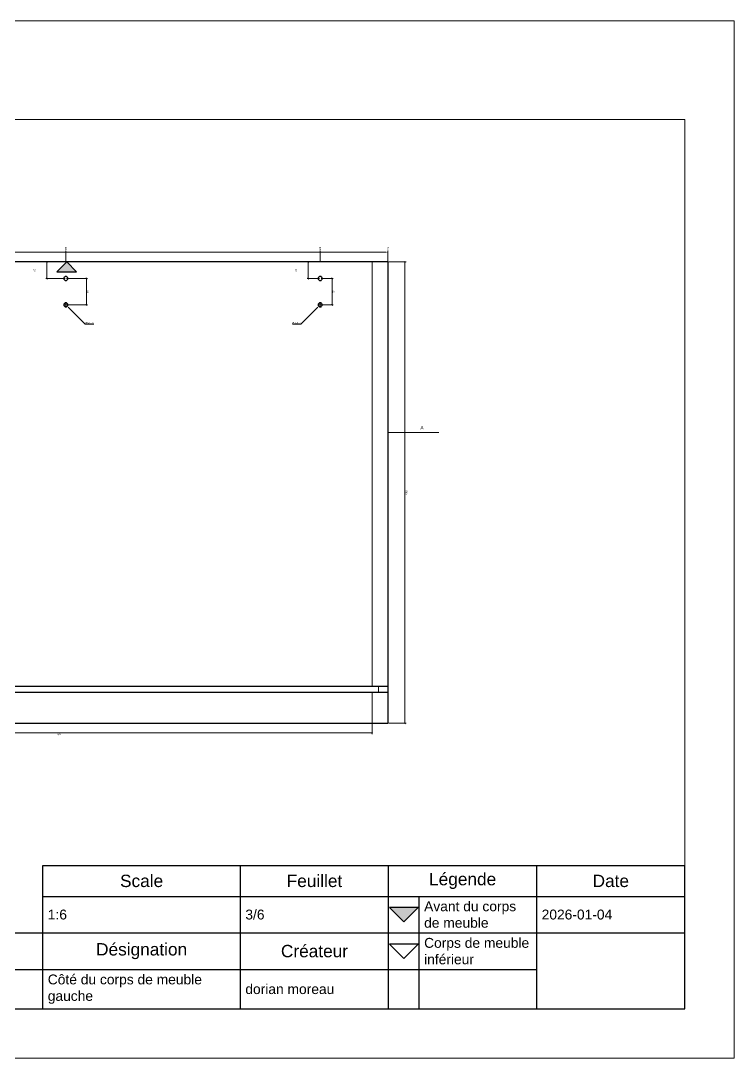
# Paper-space layout 'Layout1' of a CAD drawing. Header units: millimetres. Extents: x -5 to 1777, y -5 to 1255.
# Drawn here: x 910 to 1777, y -5 to 1255 of the extents above; entities that cross this region are included whole.
import ezdxf

# ---------------------------------------------------------------- set-up
doc = ezdxf.new("R2010")
doc.units = ezdxf.units.MM
doc.layers.get('0').update_dxf_attribs({"color": 254, "true_color": 0xc2ced6})
doc.layers.add('Nouveau projet_Nouveau meuble_Côté du corps de meuble gauche\xa0_Groupe de traitement_Vue de dessus', color=1, linetype='Continuous', true_color=0xff0000)
doc.layers.add('Nouveau projet_Nouveau meuble_Côté du corps de meuble gauche\xa0_Vue de dessus', color=1, linetype='Continuous', true_color=0xff0000)
doc.layers.add('TitleBlock', color=7, linetype='Continuous')
doc.styles.add('Blum_Dimension', font='arial.ttf', dxfattribs={"height": 2})
doc.styles.add('Blum_Titleblock_Header', font='arial.ttf', dxfattribs={"height": 2.5})
doc.styles.add('Blum_Titleblock_Value', font='arial.ttf', dxfattribs={"height": 2})
doc.styles.add('Blum_ViewInfo', font='arial.ttf', dxfattribs={"height": 4})
doc.dimstyles.new('Blum_Chain', dxfattribs={"dimtxt": 2, "dimasz": 2, "dimexe": 1.25, "dimexo": 1, "dimtad": 0, "dimjust": 4, "dimtih": 1, "dimtoh": 1, "dimtxsty": 'Blum_Dimension', "dimblk1": 'DOTSMALL', "dimsah": 1, "dimcen": 2, "dimadec": 0, "dimazin": 2, "dimtfac": 1, "dimtix": 1, "dimtmove": 0, "dimatfit": 3, "dimldrblk": 'OBLIQUE', "dimfxl": 1, "dimlwd": 5, "dimlwe": 5, "dimarcsym": 0})
doc.dimstyles.new('Blum_Default', dxfattribs={"dimtxt": 2, "dimasz": 1.5, "dimexe": 1.25, "dimexo": 1, "dimtad": 1, "dimtxsty": 'Blum_Dimension', "dimblk": 'OBLIQUE', "dimcen": 2, "dimadec": 0, "dimazin": 2, "dimtfac": 1, "dimtix": 1, "dimtmove": 0, "dimatfit": 3, "dimfxl": 1, "dimlwd": 5, "dimlwe": 5, "dimarcsym": 0})
doc.dimstyles.new('Blum_Default$4', dxfattribs={"dimtxt": 2, "dimasz": 1.5, "dimexe": 1.25, "dimexo": 1, "dimtad": 1, "dimtih": 1, "dimtoh": 1, "dimtxsty": 'Blum_Dimension', "dimblk1": 'OBLIQUE', "dimsah": 1, "dimcen": 2, "dimadec": 0, "dimazin": 2, "dimtfac": 1, "dimtofl": 0, "dimtmove": 0, "dimatfit": 3, "dimfxl": 1, "dimlwd": 5, "dimlwe": 5, "dimarcsym": 0})
doc.dimstyles.new('Blum_ViewInfo', dxfattribs={"dimtxt": 4, "dimasz": 3, "dimexe": 1.25, "dimexo": 1, "dimtad": 1, "dimtxsty": 'Blum_ViewInfo', "dimblk": 'OBLIQUE', "dimcen": 0, "dimadec": 0, "dimazin": 2, "dimtfac": 1, "dimtofl": 0, "dimtmove": 0, "dimatfit": 2, "dimfxl": 1, "dimlwd": 20, "dimlwe": 20, "dimarcsym": 0})

# ---------------------------------------------------------------- blocks, each defined once
blk = doc.blocks.new('Blum_Trinagle_Outline')
blk.add_lwpolyline([(0, 0), (2, 2), (-2, 2)], close=True)
blk = doc.blocks.new('Blum_Trinagle_Filled')
h = blk.add_hatch(color=256)
h.dxf.hatch_style = 1
h.paths.add_polyline_path([(2, 2), (-2, 2), (0, 0)])
blk.add_lwpolyline([(0, 0), (2, 2), (-2, 2)], close=True)
blk = doc.blocks.new('*T51')
at = {"layer": 'TitleBlock', "color": 0, "linetype": 'ByBlock', "lineweight": -2, "transparency": 16777216}
for p, q in [((147, 29), (277, 29)), ((147, 0), (147, 29)), ((187, 0), (187, 29)), ((217, 0), (217, 29)), ((247, 0), (247, 29)), ((277, 0), (277, 29)), ((147, 22.76), (277, 22.76)), ((223.2, 0), (223.2, 22.76)), ((0, 15.39), (277, 15.39)), ((0, 0), (0, 15.39)), ((40, 0), (40, 15.39)), ((80, 0), (80, 15.39)), ((120, 0), (120, 15.39)), ((0, 7.96), (247, 7.96)), ((0, 0), (277, 0))]:
    blk.add_line(p, q, dxfattribs=at)
at = {"layer": 'TitleBlock', "color": 0, "lineweight": 0, "transparency": 16777216, "xscale": 1.45, "yscale": 1.45, "zscale": 1.45}
for name, p in [('Blum_Trinagle_Filled', (220.1, 17.62)), ('Blum_Trinagle_Outline', (220.1, 10.22))]:
    blk.add_blockref(name, p, dxfattribs=at)
at = {"layer": 'TitleBlock', "color": 0, "lineweight": 0, "transparency": 16777216}
for s, insert, char_height, width, attachment_point, style in [('Légende', (232, 25.88), 2.5, 27, 5, 'Blum_Titleblock_Header'), ('Scale', (167, 25.88), 2.5, 37, 5, 'Blum_Titleblock_Header'), ('Feuillet', (202, 25.88), 2.5, 27, 5, 'Blum_Titleblock_Header'), ('Date', (262, 25.88), 2.5, 27, 5, 'Blum_Titleblock_Header'), ('Avant du corps de meuble', (224.2, 19.07), 2, 21.8, 4, 'Blum_Titleblock_Value'), ('1:6', (148, 19.07), 2, 38, 4, 'Blum_Titleblock_Value'), ('3/6', (188, 19.07), 2, 28, 4, 'Blum_Titleblock_Value'), ('2026-01-04', (248, 19.07), 2, 28, 4, 'Blum_Titleblock_Value'), ('Projet', (20, 11.67), 2.5, 37, 5, 'Blum_Titleblock_Header'), ('Corps de meuble', (60, 11.67), 2.5, 37, 5, 'Blum_Titleblock_Header'), ('Numéro du plan', (100, 11.67), 2.5, 37, 5, 'Blum_Titleblock_Header'), ('Quantité', (133.5, 11.67), 2.5, 24, 5, 'Blum_Titleblock_Header'), ('Désignation', (167, 11.67), 2.5, 37, 5, 'Blum_Titleblock_Header'), ('Créateur', (202, 11.67), 2.5, 27, 5, 'Blum_Titleblock_Header'), ('Corps de meuble inférieur', (224.2, 11.67), 2, 21.8, 4, 'Blum_Titleblock_Value'), ('Côté du corps de meuble gauche\xa0', (148, 3.98), 2, 38, 4, 'Blum_Titleblock_Value'), ('Nouveau projet', (1, 3.98), 2, 38, 4, 'Blum_Titleblock_Value'), ('Nouveau meuble', (41, 3.98), 2, 38, 4, 'Blum_Titleblock_Value'), ('1', (121, 3.98), 2, 25, 4, 'Blum_Titleblock_Value'), ('dorian moreau', (188, 3.98), 2, 28, 4, 'Blum_Titleblock_Value')]:
    blk.add_mtext(s, dxfattribs=dict(at, insert=insert, char_height=char_height, width=width, attachment_point=attachment_point, style=style))
blk = doc.blocks.new('TitleBlock_Côté du corps de meuble gauche\xa0')
at = {"layer": 'TitleBlock', "lineweight": 0, "transparency": 33554684}
for points in [[(-0.79, -0.79, 0), (-0.79, 209.21, 0), (296.21, 209.21, 0), (296.21, -0.79, 0)], [(9.21, 9.21, 0), (9.21, 189.21, 0), (286.21, 189.21, 0), (286.21, 9.21, 0)]]:
    blk.add_polyline3d(points, close=True, dxfattribs=at)
blk.add_blockref('*T51', (9.21, 9.21))
blk = doc.blocks.new('_DotSmall')
at = {"color": 0, "linetype": 'ByBlock', "const_width": 0.5}
blk.add_lwpolyline([(-0.0625, 0, 1), (0.0625, 0, 1)], format="xyb", close=True, dxfattribs=at)
blk = doc.blocks.new('*D62')
at = {"layer": 'Nouveau projet_Nouveau meuble_Côté du corps de meuble gauche\xa0_Vue de dessus', "color": 0, "lineweight": 5, "transparency": 16777216}
for p, q in [((576.2, 963.3), (576.2, 975.5)), ((576.2, 974.3), (963.2, 974.3)), ((965.2, 963.3), (965.2, 975.5))]:
    blk.add_line(p, q, dxfattribs=at)
at = {"layer": 'Nouveau projet_Nouveau meuble_Côté du corps de meuble gauche\xa0_Vue de dessus', "color": 0, "lineweight": 0, "transparency": 16777216}
blk.add_solid([(963.2, 973.9), (963.2, 974.6), (965.2, 974.3)], dxfattribs=at)
at = {"layer": 'Nouveau projet_Nouveau meuble_Côté du corps de meuble gauche\xa0_Vue de dessus', "color": 0, "lineweight": 5, "transparency": 16777216, "xscale": 2, "yscale": 2, "zscale": 2, "rotation": 180}
blk.add_blockref('_DotSmall', (576.2, 974.3), dxfattribs=at)
at = {"layer": 'Nouveau projet_Nouveau meuble_Côté du corps de meuble gauche\xa0_Vue de dessus', "color": 0, "lineweight": 0, "transparency": 16777216, "insert": (965.2, 978.3), "char_height": 2, "attachment_point": 5, "rotation": 270, "style": 'Blum_Dimension'}
blk.add_mtext('389', dxfattribs=at)
blk = doc.blocks.new('_Oblique')
at = {"color": 0, "linetype": 'ByBlock', "lineweight": -2}
blk.add_line((-0.5, -0.5), (0.5, 0.5), dxfattribs=at)
blk = doc.blocks.new('*D65')
at = {"layer": 'Nouveau projet_Nouveau meuble_Côté du corps de meuble gauche\xa0_Vue de dessus', "color": 0, "lineweight": 5, "transparency": 16777216}
for p, q in [((576.2, 963.3), (576.2, 975.5)), ((576.2, 974.3), (1272.2, 974.3)), ((1274.2, 963.3), (1274.2, 975.5))]:
    blk.add_line(p, q, dxfattribs=at)
at = {"layer": 'Nouveau projet_Nouveau meuble_Côté du corps de meuble gauche\xa0_Vue de dessus', "color": 0, "lineweight": 0, "transparency": 16777216}
blk.add_solid([(1272.2, 973.9), (1272.2, 974.6), (1274.2, 974.3)], dxfattribs=at)
at = {"layer": 'Nouveau projet_Nouveau meuble_Côté du corps de meuble gauche\xa0_Vue de dessus', "color": 0, "lineweight": 5, "transparency": 16777216, "xscale": 2, "yscale": 2, "zscale": 2, "rotation": 180}
blk.add_blockref('_DotSmall', (576.2, 974.3), dxfattribs=at)
at = {"layer": 'Nouveau projet_Nouveau meuble_Côté du corps de meuble gauche\xa0_Vue de dessus', "color": 0, "lineweight": 0, "transparency": 16777216, "insert": (1274.2, 978.3), "char_height": 2, "attachment_point": 5, "rotation": 270, "style": 'Blum_Dimension'}
blk.add_mtext('698', dxfattribs=at)
blk = doc.blocks.new('*D68')
at = {"layer": 'Nouveau projet_Nouveau meuble_Côté du corps de meuble gauche\xa0_Vue de dessus', "color": 0, "lineweight": 5, "transparency": 16777216}
for p, q in [((576.2, 963.3), (576.2, 975.5)), ((576.2, 974.3), (1354.2, 974.3)), ((1356.2, 963.3), (1356.2, 975.5))]:
    blk.add_line(p, q, dxfattribs=at)
at = {"layer": 'Nouveau projet_Nouveau meuble_Côté du corps de meuble gauche\xa0_Vue de dessus', "color": 0, "lineweight": 0, "transparency": 16777216}
blk.add_solid([(1354.2, 973.9), (1354.2, 974.6), (1356.2, 974.3)], dxfattribs=at)
at = {"layer": 'Nouveau projet_Nouveau meuble_Côté du corps de meuble gauche\xa0_Vue de dessus', "color": 0, "lineweight": 5, "transparency": 16777216, "xscale": 2, "yscale": 2, "zscale": 2, "rotation": 180}
blk.add_blockref('_DotSmall', (576.2, 974.3), dxfattribs=at)
at = {"layer": 'Nouveau projet_Nouveau meuble_Côté du corps de meuble gauche\xa0_Vue de dessus', "color": 0, "lineweight": 0, "transparency": 16777216, "insert": (1356.2, 978.3), "char_height": 2, "attachment_point": 5, "rotation": 270, "style": 'Blum_Dimension'}
blk.add_mtext('780', dxfattribs=at)
blk = doc.blocks.new('*D83')
at = {"layer": 'Nouveau projet_Nouveau meuble_Côté du corps de meuble gauche\xa0_Vue de dessus', "color": 0, "lineweight": 5, "transparency": 16777216}
for p, q in [((964.2, 962.3), (941, 962.3)), ((942.2, 942.3), (942.2, 962.3)), ((964.2, 942.3), (941, 942.3))]:
    blk.add_line(p, q, dxfattribs=at)
at = {"layer": 'Nouveau projet_Nouveau meuble_Côté du corps de meuble gauche\xa0_Vue de dessus', "color": 0, "lineweight": 5, "transparency": 16777216, "xscale": 1.5, "yscale": 1.5, "zscale": 1.5}
for p, rotation in [((942.2, 962.3), 90), ((942.2, 942.3), 270)]:
    blk.add_blockref('_Oblique', p, dxfattribs=dict(at, rotation=rotation))
at = {"layer": 'Nouveau projet_Nouveau meuble_Côté du corps de meuble gauche\xa0_Vue de dessus', "color": 0, "lineweight": 0, "transparency": 16777216, "insert": (927.2, 952.3), "char_height": 2, "attachment_point": 5, "rotation": 270, "style": 'Blum_Dimension'}
blk.add_mtext('20', dxfattribs=at)
blk = doc.blocks.new('*D86')
at = {"layer": 'Nouveau projet_Nouveau meuble_Côté du corps de meuble gauche\xa0_Vue de dessus', "color": 0, "lineweight": 5, "transparency": 16777216}
for p, q in [((966.2, 942.3), (991.5, 942.3)), ((990.2, 910.3), (990.2, 942.3)), ((966.2, 910.3), (991.5, 910.3))]:
    blk.add_line(p, q, dxfattribs=at)
at = {"layer": 'Nouveau projet_Nouveau meuble_Côté du corps de meuble gauche\xa0_Vue de dessus', "color": 0, "lineweight": 5, "transparency": 16777216, "xscale": 1.5, "yscale": 1.5, "zscale": 1.5}
for p, rotation in [((990.2, 942.3), 90), ((990.2, 910.3), 270)]:
    blk.add_blockref('_Oblique', p, dxfattribs=dict(at, rotation=rotation))
at = {"layer": 'Nouveau projet_Nouveau meuble_Côté du corps de meuble gauche\xa0_Vue de dessus', "color": 0, "lineweight": 0, "transparency": 16777216, "insert": (991.9, 926.3), "char_height": 2, "attachment_point": 5, "rotation": 270, "style": 'Blum_Dimension'}
blk.add_mtext('32', dxfattribs=at)
blk = doc.blocks.new('*D89')
at = {"layer": 'Nouveau projet_Nouveau meuble_Côté du corps de meuble gauche\xa0_Vue de dessus', "color": 0, "lineweight": 5, "transparency": 16777216}
for p, q in [((1273.2, 962.3), (1258.5, 962.3)), ((1259.7, 942.3), (1259.7, 962.3)), ((1273.2, 942.3), (1258.5, 942.3))]:
    blk.add_line(p, q, dxfattribs=at)
at = {"layer": 'Nouveau projet_Nouveau meuble_Côté du corps de meuble gauche\xa0_Vue de dessus', "color": 0, "lineweight": 5, "transparency": 16777216, "xscale": 1.5, "yscale": 1.5, "zscale": 1.5}
for p, rotation in [((1259.7, 962.3), 90), ((1259.7, 942.3), 270)]:
    blk.add_blockref('_Oblique', p, dxfattribs=dict(at, rotation=rotation))
at = {"layer": 'Nouveau projet_Nouveau meuble_Côté du corps de meuble gauche\xa0_Vue de dessus', "color": 0, "lineweight": 0, "transparency": 16777216, "insert": (1244.7, 952.3), "char_height": 2, "attachment_point": 5, "rotation": 270, "style": 'Blum_Dimension'}
blk.add_mtext('20', dxfattribs=at)
blk = doc.blocks.new('*D92')
at = {"layer": 'Nouveau projet_Nouveau meuble_Côté du corps de meuble gauche\xa0_Vue de dessus', "color": 0, "lineweight": 5, "transparency": 16777216}
for p, q in [((1275.2, 942.3), (1290, 942.3)), ((1288.7, 910.3), (1288.7, 942.3)), ((1275.2, 910.3), (1290, 910.3))]:
    blk.add_line(p, q, dxfattribs=at)
at = {"layer": 'Nouveau projet_Nouveau meuble_Côté du corps de meuble gauche\xa0_Vue de dessus', "color": 0, "lineweight": 5, "transparency": 16777216, "xscale": 1.5, "yscale": 1.5, "zscale": 1.5}
for p, rotation in [((1288.7, 942.3), 90), ((1288.7, 910.3), 270)]:
    blk.add_blockref('_Oblique', p, dxfattribs=dict(at, rotation=rotation))
at = {"layer": 'Nouveau projet_Nouveau meuble_Côté du corps de meuble gauche\xa0_Vue de dessus', "color": 0, "lineweight": 0, "transparency": 16777216, "insert": (1290.4, 926.3), "char_height": 2, "attachment_point": 5, "rotation": 270, "style": 'Blum_Dimension'}
blk.add_mtext('32', dxfattribs=at)
blk = doc.blocks.new('*D95')
at = {"layer": 'Nouveau projet_Nouveau meuble_Côté du corps de meuble gauche\xa0_Vue de dessus', "color": 0, "lineweight": 5, "transparency": 16777216}
for p, q in [((576.2, 401.3), (576.2, 389)), ((1337.2, 401.3), (1337.2, 389)), ((576.2, 390.3), (1337.2, 390.3))]:
    blk.add_line(p, q, dxfattribs=at)
at = {"layer": 'Nouveau projet_Nouveau meuble_Côté du corps de meuble gauche\xa0_Vue de dessus', "color": 0, "lineweight": 5, "transparency": 16777216, "xscale": 1.5, "yscale": 1.5, "zscale": 1.5, "rotation": 180}
blk.add_blockref('_Oblique', (576.2, 390.3), dxfattribs=at)
at = {"layer": 'Nouveau projet_Nouveau meuble_Côté du corps de meuble gauche\xa0_Vue de dessus', "color": 0, "lineweight": 5, "transparency": 16777216, "xscale": 1.5, "yscale": 1.5, "zscale": 1.5}
blk.add_blockref('_Oblique', (1337.2, 390.3), dxfattribs=at)
at = {"layer": 'Nouveau projet_Nouveau meuble_Côté du corps de meuble gauche\xa0_Vue de dessus', "color": 0, "lineweight": 0, "transparency": 16777216, "insert": (956.7, 388.6), "char_height": 2, "attachment_point": 5, "style": 'Blum_Dimension'}
blk.add_mtext('761', dxfattribs=at)
blk = doc.blocks.new('*D98')
at = {"layer": 'Nouveau projet_Nouveau meuble_Côté du corps de meuble gauche\xa0_Groupe de traitement_Vue de dessus', "color": 0, "lineweight": 5, "transparency": 16777216}
for p, q in [((1250.7, 886.7), (1271.4, 907.4)), ((1272.2, 910.3), (1276.2, 910.3)), ((1274.2, 908.3), (1274.2, 912.3)), ((1240.4, 886.7), (1250.7, 886.7))]:
    blk.add_line(p, q, dxfattribs=at)
at = {"layer": 'Nouveau projet_Nouveau meuble_Côté du corps de meuble gauche\xa0_Groupe de traitement_Vue de dessus', "color": 0, "lineweight": 0, "transparency": 16777216}
blk.add_solid([(1271.2, 907.6), (1271.6, 907.2), (1272.5, 908.5)], dxfattribs=at)
at = {"layer": 'Nouveau projet_Nouveau meuble_Côté du corps de meuble gauche\xa0_Groupe de traitement_Vue de dessus', "color": 0, "lineweight": 0, "transparency": 16777216, "insert": (1245.2, 888.4), "char_height": 2, "attachment_point": 5, "style": 'Blum_Dimension'}
blk.add_mtext('∅5/11.5', dxfattribs=at)
blk = doc.blocks.new('*D101')
at = {"layer": 'Nouveau projet_Nouveau meuble_Côté du corps de meuble gauche\xa0_Groupe de traitement_Vue de dessus', "color": 0, "lineweight": 5, "transparency": 16777216}
for p, q in [((963.2, 910.3), (967.2, 910.3)), ((965.2, 908.3), (965.2, 912.3)), ((988.7, 886.7), (968.1, 907.4)), ((999.1, 886.7), (988.7, 886.7))]:
    blk.add_line(p, q, dxfattribs=at)
at = {"layer": 'Nouveau projet_Nouveau meuble_Côté du corps de meuble gauche\xa0_Groupe de traitement_Vue de dessus', "color": 0, "lineweight": 0, "transparency": 16777216}
blk.add_solid([(968.2, 907.6), (967.9, 907.2), (967, 908.5)], dxfattribs=at)
at = {"layer": 'Nouveau projet_Nouveau meuble_Côté du corps de meuble gauche\xa0_Groupe de traitement_Vue de dessus', "color": 0, "lineweight": 0, "transparency": 16777216, "insert": (994.2, 888.4), "char_height": 2, "attachment_point": 5, "style": 'Blum_Dimension'}
blk.add_mtext('∅5/11.5', dxfattribs=at)
blk = doc.blocks.new('*D107')
at = {"layer": 'Nouveau projet_Nouveau meuble_Côté du corps de meuble gauche\xa0_Vue de dessus', "color": 0, "lineweight": 5, "transparency": 16777216}
for p, q in [((1357.2, 962.3), (1378.5, 962.3)), ((1377.2, 402.3), (1377.2, 962.3)), ((1357.2, 402.3), (1378.5, 402.3))]:
    blk.add_line(p, q, dxfattribs=at)
at = {"layer": 'Nouveau projet_Nouveau meuble_Côté du corps de meuble gauche\xa0_Vue de dessus', "color": 0, "lineweight": 5, "transparency": 16777216, "xscale": 1.5, "yscale": 1.5, "zscale": 1.5}
for p, rotation in [((1377.2, 962.3), 90), ((1377.2, 402.3), 270)]:
    blk.add_blockref('_Oblique', p, dxfattribs=dict(at, rotation=rotation))
at = {"layer": 'Nouveau projet_Nouveau meuble_Côté du corps de meuble gauche\xa0_Vue de dessus', "color": 0, "lineweight": 0, "transparency": 16777216, "insert": (1378.9, 682.3), "char_height": 2, "attachment_point": 5, "rotation": 270, "style": 'Blum_Dimension'}
blk.add_mtext('560', dxfattribs=at)

psp = doc.layouts.get("Layout1")

# ---------------------------------------------------------------- linework, layer by layer
at = {"linetype": 'Continuous', "lineweight": 30, "transparency": 33554684}
for p, q in [((1356.226, 962.251), (576.226, 962.251)), ((1356.226, 962.251), (1356.226, 447.251)), ((576.226, 447.251), (1356.226, 447.251)), ((1356.226, 447.251), (1356.226, 439.251)), ((1356.226, 439.251), (576.226, 439.251)), ((1356.226, 439.251), (1356.226, 402.251)), ((576.226, 402.251), (1356.226, 402.251))]:
    psp.add_line(p, q, dxfattribs=at)
at = {"linetype": 'Continuous', "lineweight": 5, "transparency": 33554684}
for p, q in [((1337.226, 447.251), (1337.226, 962.251)), ((1337.226, 962.251), (1356.226, 962.251)), ((1356.226, 962.251), (1356.226, 402.251)), ((1337.226, 447.251), (1345.226, 447.251)), ((1345.226, 447.251), (1345.226, 439.251)), ((1337.226, 439.251), (1345.226, 439.251)), ((1337.226, 402.251), (1337.226, 439.251)), ((1337.226, 402.251), (1356.226, 402.251))]:
    psp.add_line(p, q, dxfattribs=at)
at = {"linetype": 'Continuous', "lineweight": 30, "transparency": 33554684, "extrusion": (0, 0, -1)}
for centre in [(-965.226, 942.251), (-1274.226, 942.251), (-965.226, 910.251), (-1274.226, 910.251)]:
    psp.add_circle(centre, 2.5, dxfattribs=at)

# ---------------------------------------------------------------- block references
at = {"lineweight": 0, "transparency": 33554684, "xscale": 6, "yscale": 6, "zscale": 6}
psp.add_blockref('TitleBlock_Côté du corps de meuble gauche\xa0', (0, 0), dxfattribs=at)
at = {"layer": 'Nouveau projet_Nouveau meuble_Côté du corps de meuble gauche\xa0_Vue de dessus', "lineweight": 0, "transparency": 33554684, "xscale": 6, "yscale": 6, "zscale": 6, "rotation": 180}
psp.add_blockref('Blum_Trinagle_Filled', (966.226, 962.251), dxfattribs=at)

# ---------------------------------------------------------------- texts
at = {"lineweight": 0, "transparency": 33554684, "insert": (1395.976, 759.041), "char_height": 4, "attachment_point": 7, "style": 'Blum_ViewInfo'}
psp.add_mtext('A', dxfattribs=at)

# ---------------------------------------------------------------- dimensions: what is measured, and where the dimension line sits
at = {"layer": 'Nouveau projet_Nouveau meuble_Côté du corps de meuble gauche\xa0_Groupe de traitement_Vue de dessus', "lineweight": 0, "transparency": 33554684}
for p1, p2, picture, middle in [((963.458, 912.019), (966.993, 908.483), '*D101', (994.22, 886.74)), ((1275.993, 912.019), (1272.458, 908.483), '*D98', (1245.231, 886.74))]:
    dim = psp.add_diameter_dim_2p(p1=p1, p2=p2, dimstyle='Blum_Default$4', override={"dimscale": 0, "dimpost": '/11.5'}, dxfattribs=at)
    dim.commit()
    dim.dimension.update_dxf_attribs({"geometry": picture, "text_midpoint": middle, "dimtype": 163})
at = {"layer": 'Nouveau projet_Nouveau meuble_Côté du corps de meuble gauche\xa0_Vue de dessus', "lineweight": 0, "transparency": 33554684}
for base, p1, p2, dimstyle, override, picture, middle in [((1274.226, 974.251), (576.226, 962.251), (1274.226, 962.251), 'Blum_Chain', {"dimscale": 0}, '*D65', (1274.226, 978.343)), ((965.226, 974.251), (576.226, 962.251), (965.226, 962.251), 'Blum_Chain', {"dimscale": 0}, '*D62', (965.226, 978.337)), ((1356.226, 974.251), (576.226, 962.251), (1356.226, 962.251), 'Blum_Chain', {"dimscale": 0}, '*D68', (1356.226, 978.324)), ((1337.226, 390.251), (576.226, 402.251), (1337.226, 402.251), 'Blum_Default', {"dimscale": 0, "dimtad": 4}, '*D95', (956.726, 388.605))]:
    dim = psp.add_linear_dim(base=base, p1=p1, p2=p2, dimstyle=dimstyle, override=override, dxfattribs=at)
    dim.commit()
    dim.dimension.update_dxf_attribs({"geometry": picture, "text_midpoint": middle})
for base, p1, p2, picture, middle in [((942.226, 962.251), (965.226, 942.251), (965.226, 962.251), '*D83', (927.226, 952.251)), ((1259.726, 962.251), (1274.226, 942.251), (1274.226, 962.251), '*D89', (1244.726, 952.251))]:
    dim = psp.add_linear_dim(base=base, p1=p1, p2=p2, angle=90, dimstyle='Blum_Default', override={"dimscale": 0, "dimtad": 4, "dimtmove": 2}, dxfattribs=at)
    dim.commit()
    dim.dimension.update_dxf_attribs({"geometry": picture, "text_midpoint": middle, "dimtype": 160})
for base, p1, p2, picture, middle in [((1377.226, 962.251), (1356.226, 402.251), (1356.226, 962.251), '*D107', (1378.872, 682.251)), ((990.226, 942.251), (965.226, 910.251), (965.226, 942.251), '*D86', (991.872, 926.251)), ((1288.726, 942.251), (1274.226, 910.251), (1274.226, 942.251), '*D92', (1290.372, 926.251))]:
    dim = psp.add_linear_dim(base=base, p1=p1, p2=p2, angle=90, dimstyle='Blum_Default', override={"dimscale": 0}, dxfattribs=at)
    dim.commit()
    dim.dimension.update_dxf_attribs({"geometry": picture, "text_midpoint": middle})

# ---------------------------------------------------------------- leaders
at = {"lineweight": 0, "transparency": 33554684}
psp.add_leader([(1356.226, 755.291), (1418.388, 755.291)], dimstyle='Blum_ViewInfo', override={"dimscale": 0}, dxfattribs=at)

doc.saveas('drawing.dxf')
